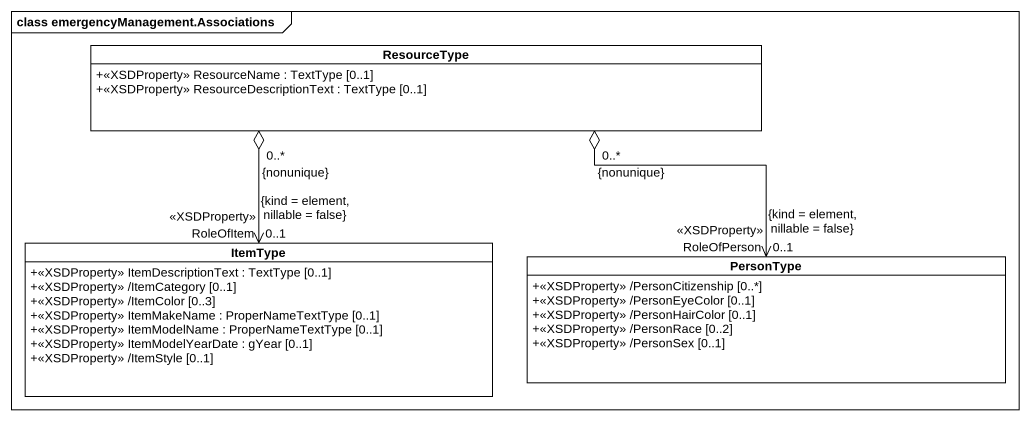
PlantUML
@startuml
mainframe class emergencyManagement.Associations
hide circle
hide empty members
skinparam classAttributeIconSize 0
class ResourceType {
  +<<XSDProperty>> ResourceName : TextType [0..1]
  +<<XSDProperty>> ResourceDescriptionText : TextType [0..1]
}
class ItemType {
  +<<XSDProperty>> ItemDescriptionText : TextType [0..1]
  +<<XSDProperty>> /ItemCategory [0..1]
  +<<XSDProperty>> /ItemColor [0..3]
  +<<XSDProperty>> ItemMakeName : ProperNameTextType [0..1]
  +<<XSDProperty>> ItemModelName : ProperNameTextType [0..1]
  +<<XSDProperty>> ItemModelYearDate : gYear [0..1]
  +<<XSDProperty>> /ItemStyle [0..1]
}
class PersonType {
  +<<XSDProperty>> /PersonCitizenship [0..*]
  +<<XSDProperty>> /PersonEyeColor [0..1]
  +<<XSDProperty>> /PersonHairColor [0..1]
  +<<XSDProperty>> /PersonRace [0..2]
  +<<XSDProperty>> /PersonSex [0..1]
}
ResourceType "0..*\n{nonunique}" o--> "RoleOfItem\n<<XSDProperty>>\n0..1\n{kind = element, nillable = false}" ItemType
ResourceType "0..*\n{nonunique}" o--> "RoleOfPerson\n<<XSDProperty>>\n0..1\n{kind = element, nillable = false}" PersonType
@enduml
